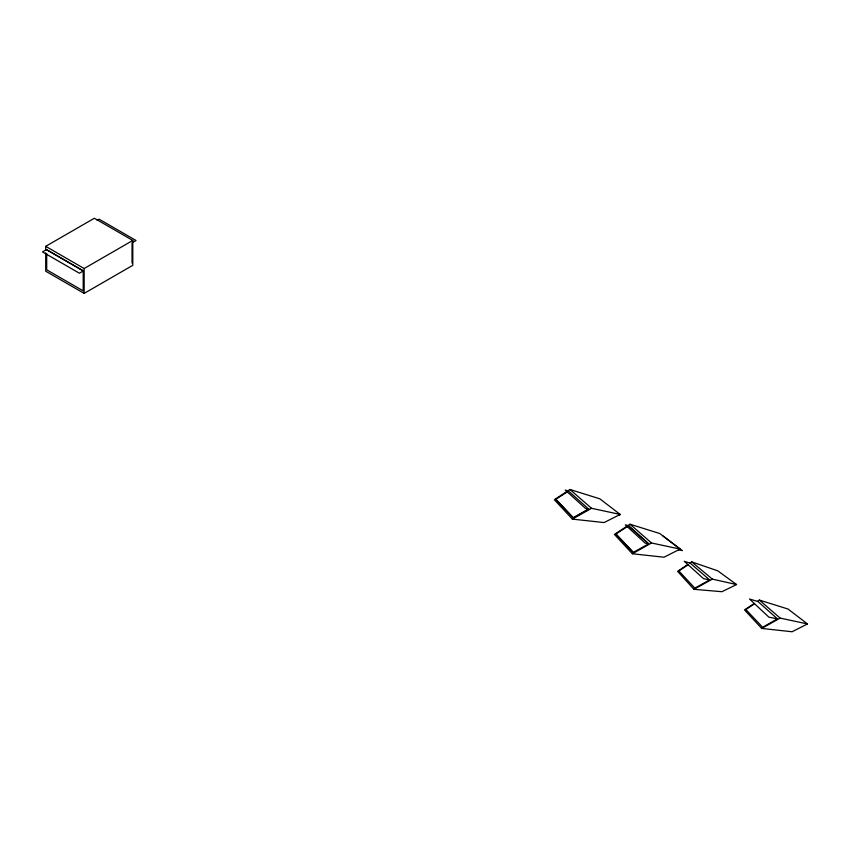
<?xml version="1.0" encoding="UTF-8"?>
<svg xmlns="http://www.w3.org/2000/svg" width="850" height="850" viewBox="0 0 850 850"><rect width="100%" height="100%" fill="white"/><g stroke="black" fill="none" stroke-linecap="round" stroke-linejoin="round"><path stroke-width="1.27" d="M687.799 564.485L677.599 571.338L693.951 589.316L721.937 591.706L736.567 584.556L717.772 570.839L691.698 561.861L689.849 563.114M688.117 564.772L678.874 570.956L694.832 588.147L709.622 579.923L690.349 563.274L684.239 561.276L703.524 578.648L709.622 579.923M566.865 491.513L554.359 499.726L572.369 519.116L604.095 522.569L620.192 514.431L599.834 498.822L569.946 489.494L567.885 490.843M567.301 491.916L555.783 499.322L573.304 517.884L588.774 509.129L568.459 491.013L565.261 490.057L585.576 508.481L588.774 509.129M626.843 526.267L614.423 534.427L632.389 553.764L664.031 557.218L680.085 549.089L659.781 533.524L629.967 524.216L627.895 525.576M627.279 526.671L615.846 534.023L633.314 552.532M754.258 603.468L744.483 609.886L761.727 628.437L792.094 631.752L807.5 623.953L788.014 609.025L759.411 600.089L757.435 601.386M754.588 603.776L745.854 609.492L762.62 627.258L777.431 618.885L757.987 601.545L749.509 599.016L768.899 617.153L777.431 618.885M45.709 250.261L45.709 246.33L94.35 218.248L132.791 240.444L132.791 265.327L84.15 293.399L45.709 271.214L45.709 252.875M97.155 220.373L99.163 219.204L136.042 240.508L132.037 242.824L132.037 263.022M45.709 246.33L84.15 268.526L132.791 240.444M588.551 509.076L573.272 517.735L555.921 499.364M572.369 519.116L591.558 508.3L620.192 514.431M632.389 553.764L651.536 542.98L680.085 549.089M761.727 628.437L780.098 618.088L807.5 623.953M693.951 589.316L712.353 579.126L736.567 584.556M618.683 515.185L619.639 515.387L619.108 514.972M678.587 549.854L682.401 550.63L663.106 536.074M628.49 525.746L625.313 524.864L645.256 543.182L648.444 543.734L628.49 525.746L648.752 543.798L633.293 552.383L615.984 534.066M46.697 249.815L83.215 270.895L83.215 290.891L46.697 269.811L46.697 253.566M691.698 561.861L712.353 579.126M759.411 600.089L780.098 618.088M629.967 524.216L651.536 542.98M569.946 489.494L591.558 508.3M84.15 268.526L84.15 293.399M46.516 249.602L42.5 251.919L79.39 273.222L83.396 270.906L46.516 249.602"/></g></svg>
